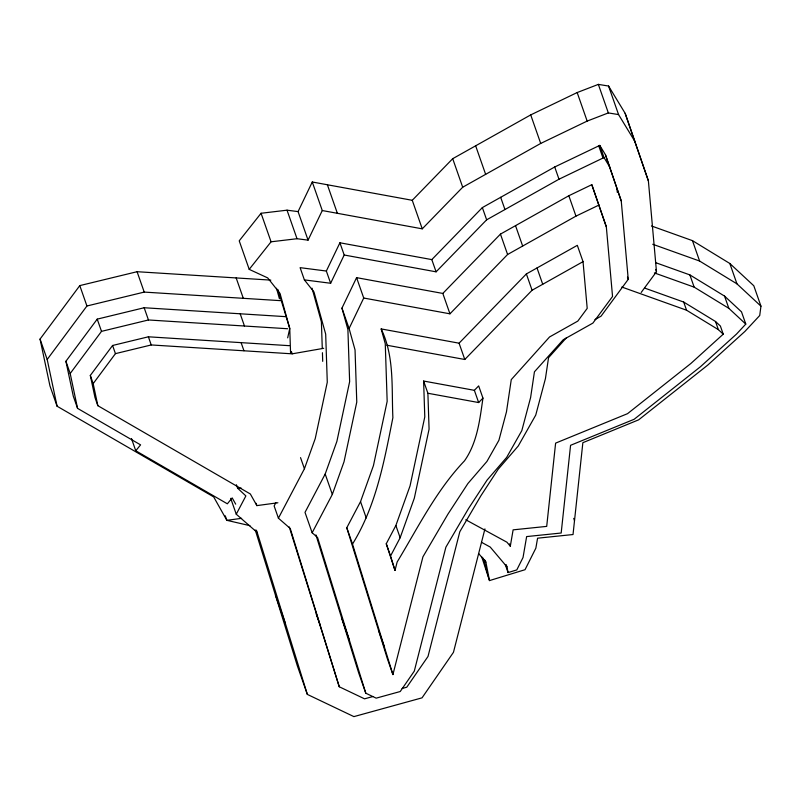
<?xml version="1.0" encoding="UTF-8"?>
<svg xmlns="http://www.w3.org/2000/svg" width="801" height="801" viewBox="0 0 801 801"><rect width="100%" height="100%" fill="white"/><g stroke="black" fill="none" stroke-linecap="round" stroke-linejoin="round"><path stroke-width="1.2" d="M651.463 225.972L692.465 240.65L729.821 263.479L753.811 285.777L760.95 306.162L759.728 315.504L744.91 331.434L707.724 365.116L638.657 419.834L582.858 442.683L573.025 534.537L537.581 538.192L535.859 548.154L525.025 569.711L489.501 580.585L481.681 556.725M482.953 398.127C479.819 419.704 477.356 442.532 464.49 460.855C436.335 490.402 418.092 527.388 397.146 562.002L395.003 570.412L386.262 543.769L395.864 525.506L410.052 485.897L424.79 416.9L423.609 381.036L474.372 390.327L478.668 385.902L482.953 398.127L478.658 402.553L427.894 393.261L423.609 381.036M465.781 519.779L506.943 542.217L510.307 546.202L513.121 529.851L546.703 526.387L555.614 443.123L627.543 413.666L690.802 363.544L723.233 334.177L720.379 326.027L715.503 321.491L683.694 302.057L644.855 288.15M287.679 337.852L289.752 328.46L280.03 293.466L267.714 277.917L249.211 269.366L239.219 240.831L261.066 213.266L287.028 210.182L298.072 211.604L308.065 240.14L297.021 238.718L271.068 241.802L249.211 269.366M484.935 528.9L453.456 652.324L422.037 697.841L353.902 716.615L307.344 694.407L297.351 665.871L255.269 529.972M392.921 674.592L422.938 556.805L447.979 514.072L467.934 483.484L486.928 461.456L498.903 440.3L506.472 411.844L511.268 379.614L549.556 336.961L577.811 321.101L587.203 308.375L583.038 261.647L577.321 245.336L526.377 273.932L459.073 343.188L381.166 328.921L385.261 343.669L387.163 401.351L373.446 465.601L360.53 501.636L346.783 527.759L387.213 658.292L392.921 674.592L352.5 544.069L346.783 527.759M372.775 696.57L364.555 698.832L339.254 686.767L290.232 528.48L278.418 518.187L304.43 468.745L315.234 438.608L327.279 382.217L325.687 334.137L313.972 291.975L304.39 279.889L300.105 267.654L326.347 271.038L330.633 283.264L304.39 279.889M365.787 693.195L317.556 537.481L312.15 532.765L305.011 512.38L325.186 474.042L336.881 441.411L349.636 381.687L347.904 329.531L341.957 308.125L356.585 277.647L442.813 293.436L500.455 234.112L568.83 195.744L591.809 184.681L606.327 226.813L612.545 296.47L592.9 323.093L563.213 339.754L534.437 371.804L530.612 397.536L521.821 430.618L506.673 457.381L487.058 480.119L468.595 508.425L445.877 547.183L414.287 671.148L400.22 691.523L376.17 698.152L365.787 693.195L358.648 672.81L315.924 534.888M312.15 532.765L332.325 494.427L344.019 461.797L356.775 402.072L355.043 349.917L349.096 328.51L341.957 308.125M352.5 544.069C376.14 505.791 384.28 461.116 392.88 417.661C391.499 387.734 394.583 356.725 381.166 328.921M395.003 570.412L390.538 555.994L400.15 537.741L414.337 498.132L429.076 429.136L427.894 393.261M298.072 211.604L312.27 181.997L412.255 200.3L452.705 158.688L530.713 114.903L577.171 92.546L598.347 84.385L608.57 86.047L625.15 113.321L648.379 180.846L656.49 271.719L641.17 292.475M308.065 240.14L322.272 210.543L312.27 181.997M326.347 271.038L339.914 242.783L431.809 259.604L482.362 207.589L554.713 166.978L599.769 145.402L605.436 154.713L621.246 200.921L628.244 279.329L601.05 316.175L594.923 319.619M330.633 283.264L344.2 255.008L339.914 242.783M349.096 328.51L363.724 298.032L356.585 277.647M307.344 694.407L257.191 532.455L236.255 514.212L245.877 495.929L237.587 488.159L236.395 484.755M275.864 502.658L274.132 505.952L278.418 518.187M249.932 525.666L226.853 520.33L213.677 496.9L57.081 406.227L49.942 385.842L40.05 339.083L79.79 285.607L137.081 271.709L270.808 280.11M57.081 406.227L47.189 359.469L86.929 305.992L144.22 292.095L280.42 300.655M235.704 504.159L232.19 497.902L227.354 503.809L135.759 450.773L140.586 444.865L77.567 408.38L73.281 396.145L65.912 361.271L97.231 319.128L144.16 307.744L285.867 316.665M77.567 408.38L70.188 373.506L101.507 331.364L148.445 319.969L287.679 328.74M277.897 502.778L256.871 505.611L250.333 493.977L97.842 405.686L94.989 397.536L90.313 375.449L112.581 345.481L148.385 336.8L289.341 345.682M97.842 405.686L93.176 383.609L115.444 353.641L151.239 344.951L292.195 353.832L323.694 348.315M566.287 337.912L548.555 357.677L545.431 378.623L535.739 415.098L518.257 445.987L498.182 469.256L480.82 495.879L459.814 531.724L428.014 656.45L406.788 687.198L402.102 688.49M655.949 262.768L689.871 274.903L724.555 296.1L741.506 311.859L745.791 324.095L736.509 334.077L700.414 366.768L634.152 419.273L570.572 445.306L561.181 533.015L526.637 536.58L523.033 557.516L516.795 569.912L508.074 572.575L505.351 564.795M322.272 210.543L422.247 228.836L462.698 187.224L540.705 143.439L587.163 121.091L608.339 112.921L618.572 114.593L635.143 141.857M344.2 255.008L436.094 271.829L486.648 219.814L558.998 179.214L603.003 158.047L604.054 157.637L609.711 166.938M363.724 298.032L449.952 313.822L507.594 254.498L575.969 216.13L598.948 205.066M386.873 345.231L464.79 359.489L532.084 290.242L583.038 261.647M241.612 518.337L226.853 520.33L225.271 515.804M237.587 488.159L241.301 488.169M652.745 244.265L699.603 261.036L736.96 283.864L760.95 306.162M654.387 272.911L694.157 287.138L728.84 308.335L745.791 324.095M621.816 287.038L686.547 310.207L718.357 329.642L723.233 334.177M481.511 542.297L490.212 547.043L506.953 566.848L508.074 572.575M478.638 553.531L485.857 562.072L489.501 580.585L483.293 558.187M484.655 559.919L485.857 562.072M729.821 263.479L736.96 283.864M724.555 296.1L728.84 308.335M692.465 240.65L699.603 261.036M715.503 321.491L718.357 329.642M689.871 274.903L694.157 287.138M648.379 180.846L625.15 113.321M608.57 86.047L618.572 114.593M683.694 302.057L686.547 310.207M598.347 84.385L608.339 112.921M655.689 269.436L656.49 271.719M605.436 154.713L621.246 200.921M599.769 145.402L604.054 157.637M598.717 145.812L603.003 158.047M577.171 92.546L587.163 121.091M627.463 277.106L628.244 279.329M606.327 226.813L591.809 184.681M568.83 195.744L575.969 216.13M554.713 166.978L558.998 179.214M530.713 114.903L540.705 143.439M537.02 267.965L542.728 284.265M515.524 225.662L522.663 246.047M500.675 197.306L504.96 209.542M526.377 273.932L532.084 290.242M475.644 145.812L485.636 174.348M500.455 234.112L507.594 254.498M482.362 207.589L486.648 219.814M452.705 158.688L462.698 187.224M573.716 518.387L574.517 520.66M412.255 200.3L422.247 228.836M431.809 259.604L436.094 271.829M442.813 293.436L449.952 313.822M459.073 343.188L464.79 359.489M474.372 390.327L478.658 402.553M509.486 543.869L510.307 546.202M506.172 564.625L506.953 566.848M327.379 184.761L337.371 213.306M287.028 210.182L297.021 238.718M395.864 525.506L400.15 537.741M386.262 543.769L390.538 555.994M261.066 213.266L271.068 241.802M360.53 501.636L366.247 517.947M291.384 351.499L292.195 353.832M325.186 474.042L332.325 494.427M378.472 630.047L384.18 646.357M300.535 457.621L304.43 468.745M236.155 277.897L243.294 298.282M240.17 313.742L244.445 325.977M342.007 619.083L349.146 639.468M241.091 342.598L243.945 350.748M316.155 613.786L320.44 626.022M339.254 686.767L289.261 526.948M256.06 503.278L256.871 505.611M256.39 530.172L257.191 532.455M275.444 595.113L285.436 623.659M230.708 498.352L236.255 514.212M137.081 271.709L144.22 292.095M144.16 307.744L148.445 319.969M148.385 336.8L151.239 344.951M112.581 345.481L115.444 353.641M97.231 319.128L101.507 331.364M79.79 285.607L86.929 305.992M131.474 438.537L135.759 450.773M90.313 375.449L93.176 383.609M65.912 361.271L70.188 373.506M40.05 339.083L47.189 359.469M277.907 289.582L289.752 328.46L290.573 353.331M312.03 288.18L321.401 321.902L322.252 347.794M276.515 288.25L279.429 298.753M616.96 188.686L617.301 192.42M322.423 352.72L322.703 361.351"/></g></svg>
